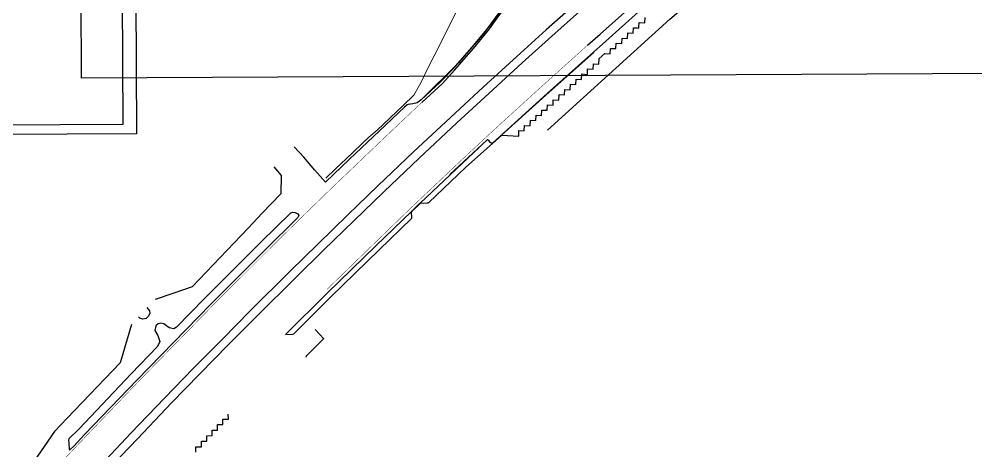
# Model space of a CAD drawing. Header units: metres. Extents: x 565382 to 572500, y 2710622 to 2713609.
# Drawn here: x 567325 to 567782.6, y 2711435.8 to 2711642.7 of the extents above; entities that cross this region are included whole.
import ezdxf

# ---------------------------------------------------------------- set-up
doc = ezdxf.new("R2010")
doc.units = ezdxf.units.M
doc.header["$XCLIPFRAME"] = 0
for name, color, linetype in [('1-AS', 3, 'Continuous'), ('as', 10, 'Continuous'), ('bul', 170, 'Continuous'), ('C S', 40, 'Continuous'), ('Map', 7, 'Continuous'), ('MOUNTABLE CURB', 70, 'Continuous'), ('YL', 50, 'Continuous')]:
    doc.layers.add(name, color=color, linetype=linetype)
doc.layers.add('Fence', color=6, linetype='Continuous', lineweight=0, true_color=0xff00ff)
picture_1 = doc.add_image_def('image1.tif', size_in_pixel=(6477, 4192))
picture_2 = doc.add_image_def('image3.tif', size_in_pixel=(5617, 4651))
picture_3 = doc.add_image_def('image4.tif', size_in_pixel=(3174, 4553))
picture_4 = doc.add_image_def('image7.ecw', size_in_pixel=(141138, 138548))

msp = doc.modelspace()

# ---------------------------------------------------------------- linework, layer by layer
at = {"color": 254, "flags": 128}
for points in [[(567577.788, 2711607.183), (567605.558, 2711632.164), (567629.075, 2711653.32), (567654.873, 2711676.386), (567675.431, 2711694.806), (567698.743, 2711715.768), (567721.373, 2711735.003), (567732.082, 2711744.027), (567761.241, 2711770.976)], [(567517.336, 2711603.958), (567526.452, 2711612.519), (567532.624, 2711618.882), (567541.598, 2711629.026), (567548.883, 2711637.904), (567556.383, 2711648.114), (567561.671, 2711656.491), (567567.839, 2711667.922), (567571.283, 2711675.812), (567573.624, 2711681.971)], [(567517.774, 2711602.946), (567527.368, 2711611.72), (567533.3697, 2711618.3548), (567542.265, 2711628.496), (567549.492, 2711637.427), (567556.9907, 2711647.7532), (567562.191, 2711656.232), (567568.233, 2711667.729), (567571.832, 2711675.631), (567574.074, 2711681.792)], [(567551.3426, 2711583.2748), (567577.788, 2711607.183)], [(567548.657, 2711584.732), (567530.944, 2711568.143)], [(567551.328, 2711583.273), (567550.989, 2711583.231), (567550.694, 2711583.315), (567550.442, 2711583.564), (567549.441, 2711584.63), (567549.228, 2711584.804), (567548.919, 2711584.875), (567548.657, 2711584.732)], [(567470.704, 2711489.565), (567466.577, 2711493.917)]]:
    msp.add_lwpolyline(points, dxfattribs=at)
at = {"color": 254}
msp.add_lwpolyline([(567596.844, 2711630.102), (567602.882, 2711635.476), (567626.127, 2711656.411), (567652.02, 2711679.703), (567672.55, 2711698.018), (567694.809, 2711717.927)], dxfattribs=at)
at = {"layer": '1-AS', "color": 254, "flags": 128}
for points in [[(567719.843, 2711765.529), (567709.97, 2711756.703), (567694.923, 2711743.173), (567680.672, 2711730.338), (567651.048, 2711703.786), (567635.55, 2711689.787), (567621.33, 2711677.168), (567603.2084, 2711660.6423), (567590.4298, 2711649.3919), (567577.146, 2711637.505), (567563.071, 2711624.796), (567546.91, 2711610.005), (567531.368, 2711595.577), (567513.654, 2711579.043), (567496.602, 2711562.773), (567482.155, 2711548.915), (567467.793, 2711534.905), (567454.623, 2711521.927), (567435.436, 2711502.89), (567422.234, 2711489.419), (567408.236, 2711475.238), (567394.748, 2711461.304), (567378.479, 2711444.357), (567366.539, 2711431.748)], [(567369.662, 2711429.171), (567381.687, 2711441.75), (567397.887, 2711458.797), (567411.304, 2711472.557), (567425.158, 2711486.757), (567438.506, 2711500.189), (567457.462, 2711519.043), (567470.515, 2711531.972), (567485.01, 2711546.004), (567499.475, 2711559.955), (567516.342, 2711576.021), (567534.383, 2711592.969), (567549.605, 2711607.048), (567565.659, 2711621.682), (567579.793, 2711634.406), (567593.092, 2711646.368), (567605.815, 2711657.784), (567623.958, 2711674.041), (567638.317, 2711686.944), (567653.664, 2711700.716), (567683.333, 2711727.295), (567697.539, 2711740.122), (567712.595, 2711753.606), (567722.808, 2711762.777)], [(567563.158, 2711659.123), (567555.172, 2711646.261), (567546.513, 2711634.981), (567535.22, 2711621.772), (567517.331, 2711603.943), (567515.43, 2711602.621), (567513.306, 2711602.137), (567511.033, 2711601.817), (567510.59, 2711601.605), (567509.333, 2711600.517), (567497.317, 2711589.188), (567482.99, 2711575.518), (567471.479, 2711564.582), (567466.418, 2711570.239), (567461.096, 2711576.501), (567456.481, 2711581.488)], [(567434.485, 2711542.567), (567441.283, 2711549.714)], [(567442.548, 2711531.988), (567458.373, 2711547.61)], [(567434.485, 2711542.567), (567407.708, 2711514.394), (567398.993, 2711511.358), (567389.986, 2711508.278)], [(567447.676, 2711542.673), (567440.989, 2711536.059)], [(567440.989, 2711536.059), (567413.712, 2711508.854), (567400.183, 2711495.105), (567398.959, 2711494.291), (567396.788, 2711494.781), (567394.175, 2711496.701), (567392.745, 2711497.014), (567391.428, 2711496.648), (567390.407, 2711495.67), (567389.893, 2711493.45), (567391.396, 2711491.078), (567392.26, 2711488.202), (567391.1, 2711485.822), (567378.52, 2711472.805), (567353.633, 2711446.372), (567348.79, 2711441.529), (567348.614, 2711440.984), (567348.686, 2711439.607), (567348.848, 2711436.553), (567349.162, 2711436.295), (567351.273, 2711438.254), (567351.2761, 2711438.2524)], [(567386.141, 2711504.525), (567387.403, 2711502.842), (567387.472, 2711501.747), (567386.895, 2711500.318), (567385.751, 2711499.289), (567384.196, 2711498.915), (567382.754, 2711499.401), (567382.055, 2711499.965)], [(567378.729, 2711496.388), (567373.281, 2711478.074), (567348.002, 2711451.535), (567341.952, 2711445.183), (567328.805, 2711426.181), (567327.116, 2711424.426), (567322.341, 2711428.955), (567317.268, 2711433.777)]]:
    msp.add_lwpolyline(points, dxfattribs=at)
at = {"layer": 'as', "color": 254, "flags": 128}
for points in [[(567446.755, 2711571.856), (567450.36, 2711567.773)], [(567450.36, 2711567.773), (567450.154, 2711558.971)], [(567450.154, 2711558.971), (567441.283, 2711549.714)], [(567447.676, 2711542.673), (567454.906, 2711549.825)], [(567454.906, 2711549.825), (567455.853, 2711550.186)], [(567455.853, 2711550.186), (567457.075, 2711550.08)], [(567457.075, 2711550.08), (567458.317, 2711549.434)], [(567458.317, 2711549.434), (567458.741, 2711548.561)], [(567458.741, 2711548.561), (567458.373, 2711547.61)], [(567442.548, 2711531.988), (567416.482, 2711505.934)], [(567416.482, 2711505.934), (567381.213, 2711469.778)], [(567381.213, 2711469.778), (567356.325, 2711443.723)], [(567356.325, 2711443.723), (567351.272, 2711438.248)]]:
    msp.add_lwpolyline(points, dxfattribs=at)
at = {"layer": 'bul', "color": 254, "flags": 128}
for points in [[(567636.24, 2711642.605), (567718.806, 2711713.089)], [(567577.663, 2711589.48), (567636.24, 2711642.605)], [(567462.177, 2711480.967), (567470.699, 2711489.587)], [(567462.177, 2711480.967), (567462.3994, 2711480.7602)]]:
    msp.add_lwpolyline(points, dxfattribs=at)
at = {"layer": 'C S', "color": 254, "flags": 128}
for points in [[(567452.486, 2711491.617), (567455.673, 2711491.724), (567456.355, 2711491.963), (567474.09, 2711509.563), (567497.147, 2711532.079), (567512.712, 2711547.115), (567512.835, 2711547.375), (567512.858, 2711547.758), (567512.721, 2711550.07), (567512.776, 2711550.506), (567516.897, 2711554.529), (567520.221, 2711554.654), (567520.596, 2711554.713), (567520.922, 2711554.875), (567538.528, 2711571.575), (567555.823, 2711587.064), (567563.939, 2711586.621), (567564.069, 2711589.245), (567566.645, 2711589.095), (567566.794, 2711591.654), (567569.435, 2711591.56), (567569.555, 2711594.182), (567572.162, 2711594.012), (567572.282, 2711596.63), (567574.888, 2711596.494), (567575.025, 2711599.093), (567577.616, 2711598.975), (567577.773, 2711601.566), (567580.386, 2711601.435), (567580.517, 2711604.042), (567583.086, 2711603.887), (567583.251, 2711606.518), (567585.827, 2711606.366), (567585.983, 2711608.982), (567588.604, 2711608.824), (567588.724, 2711611.439), (567591.331, 2711611.273), (567591.444, 2711613.875), (567594.028, 2711613.743), (567594.209, 2711616.365), (567596.786, 2711616.195), (567596.939, 2711618.798), (567599.536, 2711618.692), (567599.686, 2711621.286), (567602.272, 2711621.131), (567602.41, 2711623.712), (567605.161, 2711626.179), (567607.753, 2711626.058), (567607.889, 2711628.654), (567610.449, 2711628.519), (567610.627, 2711631.073), (567613.259, 2711630.984), (567613.393, 2711633.588), (567615.982, 2711633.445), (567616.127, 2711636.045), (567618.726, 2711635.92), (567618.866, 2711638.501), (567620.626, 2711638.431), (567621.495, 2711638.33), (567621.484, 2711638.786), (567621.618, 2711640.955), (567624.209, 2711640.834), (567624.396, 2711643.457)], [(567425.052, 2711451.034), (567424.986, 2711453.405)], [(567419.849, 2711448.419), (567422.476, 2711448.398)], [(567419.905, 2711445.751), (567419.849, 2711448.419)], [(567422.476, 2711448.398), (567422.483, 2711450.979)], [(567422.483, 2711450.979), (567425.125, 2711451.068)], [(567425.125, 2711451.068), (567425.052, 2711451.034)], [(567417.258, 2711445.72), (567419.905, 2711445.751)], [(567417.331, 2711443.127), (567417.258, 2711445.72)], [(567412.161, 2711440.419), (567414.711, 2711440.515)], [(567412.193, 2711437.836), (567412.161, 2711440.419)], [(567414.711, 2711440.515), (567414.741, 2711443.046)], [(567414.741, 2711443.046), (567417.331, 2711443.127)], [(567409.483, 2711437.79), (567412.193, 2711437.836)], [(567409.575, 2711435.206), (567409.483, 2711437.79)]]:
    msp.add_lwpolyline(points, dxfattribs=at)
at = {"layer": 'Fence', "color": 254}
for points in [[(567496.1714, 2711589.5203, 0), (567508.7202, 2711601.2918, 0), (567513.7773, 2711606.1824, 0), (567517.1768, 2711612.1636, 0), (567520.6439, 2711619.5142, 0), (567526.3101, 2711630.5859, 0), (567531.3361, 2711640.712, 0), (567539.699, 2711657.6008, 0)], [(567471.7299, 2711566.4055, 0), (567476.3284, 2711570.872, 0), (567481.406, 2711575.6723, 0), (567492.3265, 2711586.062, 0), (567496.1689, 2711589.514, 0)]]:
    msp.add_polyline3d(points, dxfattribs=at)
at = {"layer": 'MOUNTABLE CURB', "color": 254, "flags": 128}
for points in [[(567576.987, 2711606.17), (567599.833, 2711626.704)], [(567555.741, 2711587.072), (567576.987, 2711606.17)], [(567536.928, 2711573.488), (567545.021, 2711581.171)], [(567516.891, 2711554.537), (567536.928, 2711573.488)], [(567512.807, 2711550.692), (567516.707, 2711554.475)], [(567516.707, 2711554.475), (567516.891, 2711554.537)], [(567495.435, 2711533.94), (567512.807, 2711550.692)], [(567472.305, 2711511.311), (567495.435, 2711533.94)], [(567452.34, 2711491.556), (567472.305, 2711511.311)]]:
    msp.add_lwpolyline(points, dxfattribs=at)
at = {"layer": 'YL', "color": 254, "const_width": 0.2, "flags": 128}
for points in [[(567472.319, 2711513.227), (567494.636, 2711534.973), (567512.091, 2711551.914), (567535.802, 2711574.383), (567552.796, 2711590.19), (567573.986, 2711609.545), (567596.844, 2711630.102)], [(567517.973, 2711602.4446), (567517.774, 2711602.946), (567499.673, 2711585.803), (567474.546, 2711561.777), (567459.097, 2711546.75), (567443.294, 2711531.168), (567417.377, 2711505.241), (567382.021, 2711469.031), (567357.186, 2711443.098), (567335.778, 2711420.512)]]:
    msp.add_lwpolyline(points, dxfattribs=at)

# ---------------------------------------------------------------- pictures from other files: only their frames are drawn
image = msp.add_image(picture_4, insert=(535375.155, 2678558.89), size_in_units=(64920.8832, 63729.5308), dxfattribs=dict(fade=70))
image.set_boundary_path([(65235.0298, 62347.83188), (74870.3127, 68841.8064)])
at = {"layer": 'Map'}
image = msp.add_image(picture_2, insert=(566617.907, 2711584.0414), size_in_units=(763.1884, 631.9368), rotation=0.2744551, dxfattribs=dict(at, fade=70))
image.dxf.flags = 7
image = msp.add_image(picture_3, insert=(566943.2232, 2711590.1188), size_in_units=(431.3384, 618.741), rotation=0.2751086, dxfattribs=dict(at, fade=70))
image.dxf.flags = 7
image = msp.add_image(picture_1, insert=(567354.8431, 2711614.4383), size_in_units=(880.0439, 569.576), rotation=0.2777165, dxfattribs=dict(at, fade=70))
image.dxf.flags = 7

doc.saveas('drawing.dxf')
